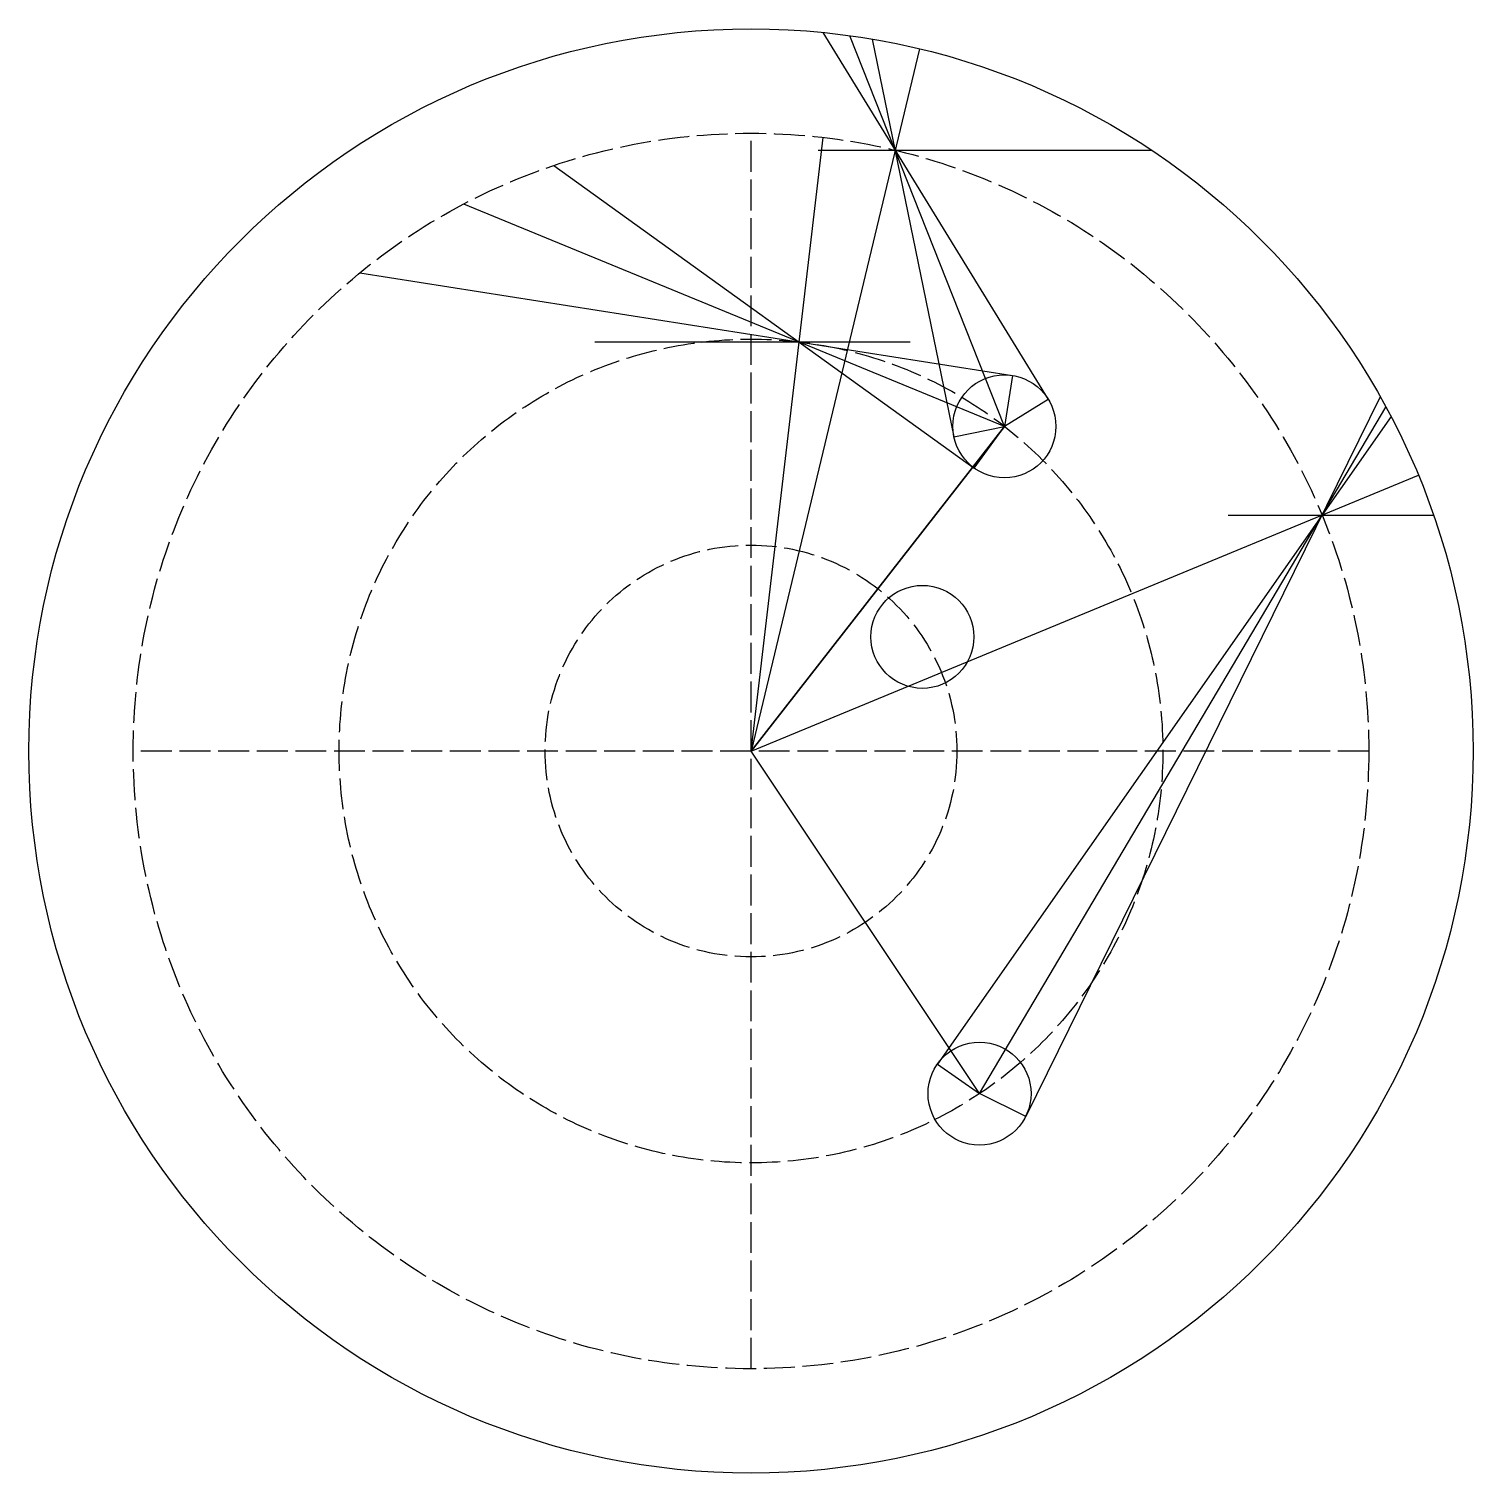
# Model space of a CAD drawing. Header units: millimetres. Extents: x 3921 to 10494, y -3868 to 8803.
# Drawn here: x 5610 to 6171, y 3237 to 3798 of the extents above; entities that cross this region are included whole.
import ezdxf

# ---------------------------------------------------------------- set-up
doc = ezdxf.new("R2010")
doc.units = ezdxf.units.MM
doc.linetypes.add('ACAD_ISO02W100', pattern=[15, 12, -3])
for name, color, linetype in [('1', 3, 'Continuous'), ('极径圆', 7, 'ACAD_ISO02W100'), ('障碍物圆', 1, 'Continuous')]:
    doc.layers.add(name, color=color, linetype=linetype)

msp = doc.modelspace()

# ---------------------------------------------------------------- linework, layer by layer
at = {"layer": '1'}
for p, q in [((5918.489, 3796.642), (6006.127, 3654.093)), ((5989.089, 3643.618), (5929.004, 3795.392)), ((5937.757, 3794.043), (5969.499, 3639.592)), ((5956.086, 3790.287), (5890.642, 3517.491)), ((5916.708, 3750.869), (6046.319, 3750.869)), ((6006.127, 3654.093), (5989.089, 3643.618)), ((6135.111, 3655.097), (5997.364, 3375.543)), ((6139.282, 3647.41), (5963.044, 3395.859)), ((5979.424, 3384.383), (6137.312, 3651.111)), ((5890.642, 3517.491), (5989.089, 3643.618)), ((5969.499, 3639.592), (5989.089, 3643.618)), ((5890.642, 3517.491), (6149.925, 3624.603)), ((6076.051, 3609.126), (6155.79, 3609.126)), ((5979.424, 3384.383), (5890.642, 3517.491)), ((5963.044, 3395.859), (5979.424, 3384.383)), ((5997.364, 3375.543), (5979.424, 3384.383))]:
    msp.add_line(p, q, dxfattribs=at)
at = {"layer": '1', "color": 6}
for p, q in [((5890.642, 3517.491), (5918.686, 3755.847)), ((5814.108, 3744.961), (5977.403, 3627.388)), ((5989.089, 3643.618), (5779.019, 3729.954)), ((5738.636, 3703.218), (5992.194, 3663.376)), ((5829.974, 3676.395), (5952.43, 3676.395)), ((5992.194, 3663.376), (5989.089, 3643.618)), ((5989.089, 3643.618), (5890.642, 3517.491)), ((5977.403, 3627.388), (5989.089, 3643.618))]:
    msp.add_line(p, q, dxfattribs=at)
at = {"layer": '1', "color": 3}
msp.add_circle((5890.642, 3517.491), 280.536, dxfattribs=at)
at = {"layer": '极径圆'}
for p, q in [((5890.642, 3277.491), (5890.642, 3757.491)), ((6130.642, 3517.491), (5650.642, 3517.491))]:
    msp.add_line(p, q, dxfattribs=at)
for radius in [240, 160, 80]:
    msp.add_circle((5890.642, 3517.491), radius, dxfattribs=at)
at = {"layer": '障碍物圆'}
for centre in [(5989.089, 3643.618), (5957.227, 3561.835), (5979.424, 3384.383)]:
    msp.add_circle(centre, 20, dxfattribs=at)

doc.saveas('drawing.dxf')
